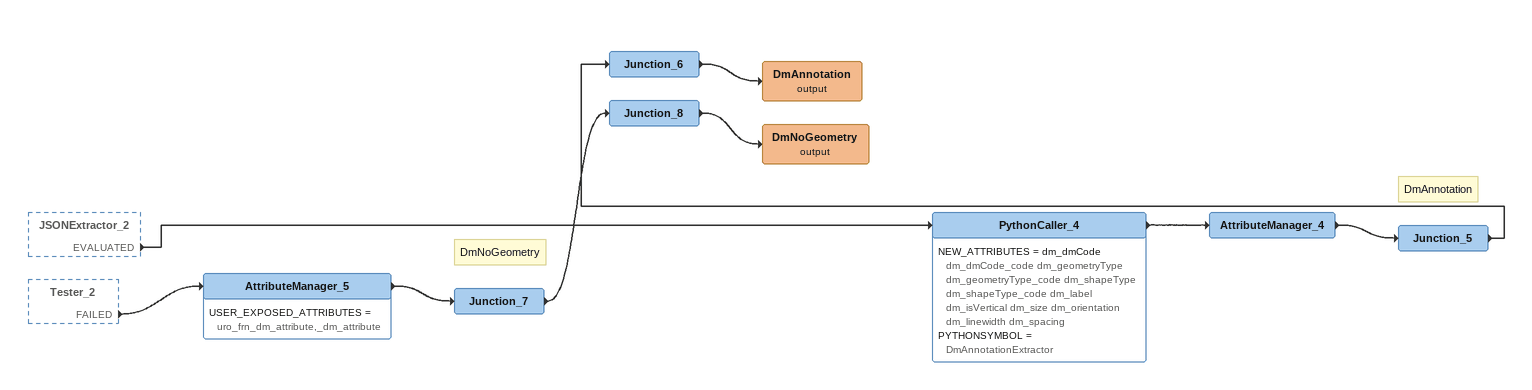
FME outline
JSONExtractor_2 [outside]
    EVALUATED -> PythonCaller_4
Tester_2 [outside]
    FAILED -> AttributeManager_5
PythonCaller_4
    NEW_ATTRIBUTES = dm_dmCode dm_dmCode_code dm_geometryType dm_geometryType_code dm_shapeType dm_shapeType_code dm_label dm_isVertical dm_size dm_orientation dm_linewidth dm_spacing
    PYTHONSYMBOL = DmAnnotationExtractor
    -> AttributeManager_4
AttributeManager_4
    -> Junction_5
Note: DmAnnotation
Junction_5
    -> Junction_6
Junction_6
    -> DmAnnotation (output)
DmAnnotation (output)
AttributeManager_5
    USER_EXPOSED_ATTRIBUTES = uro_frn_dm_attribute,_dm_attribute
    -> Junction_7
Note: DmNoGeometry
Junction_7
    -> Junction_8
Junction_8
    -> DmNoGeometry (output)
DmNoGeometry (output)
